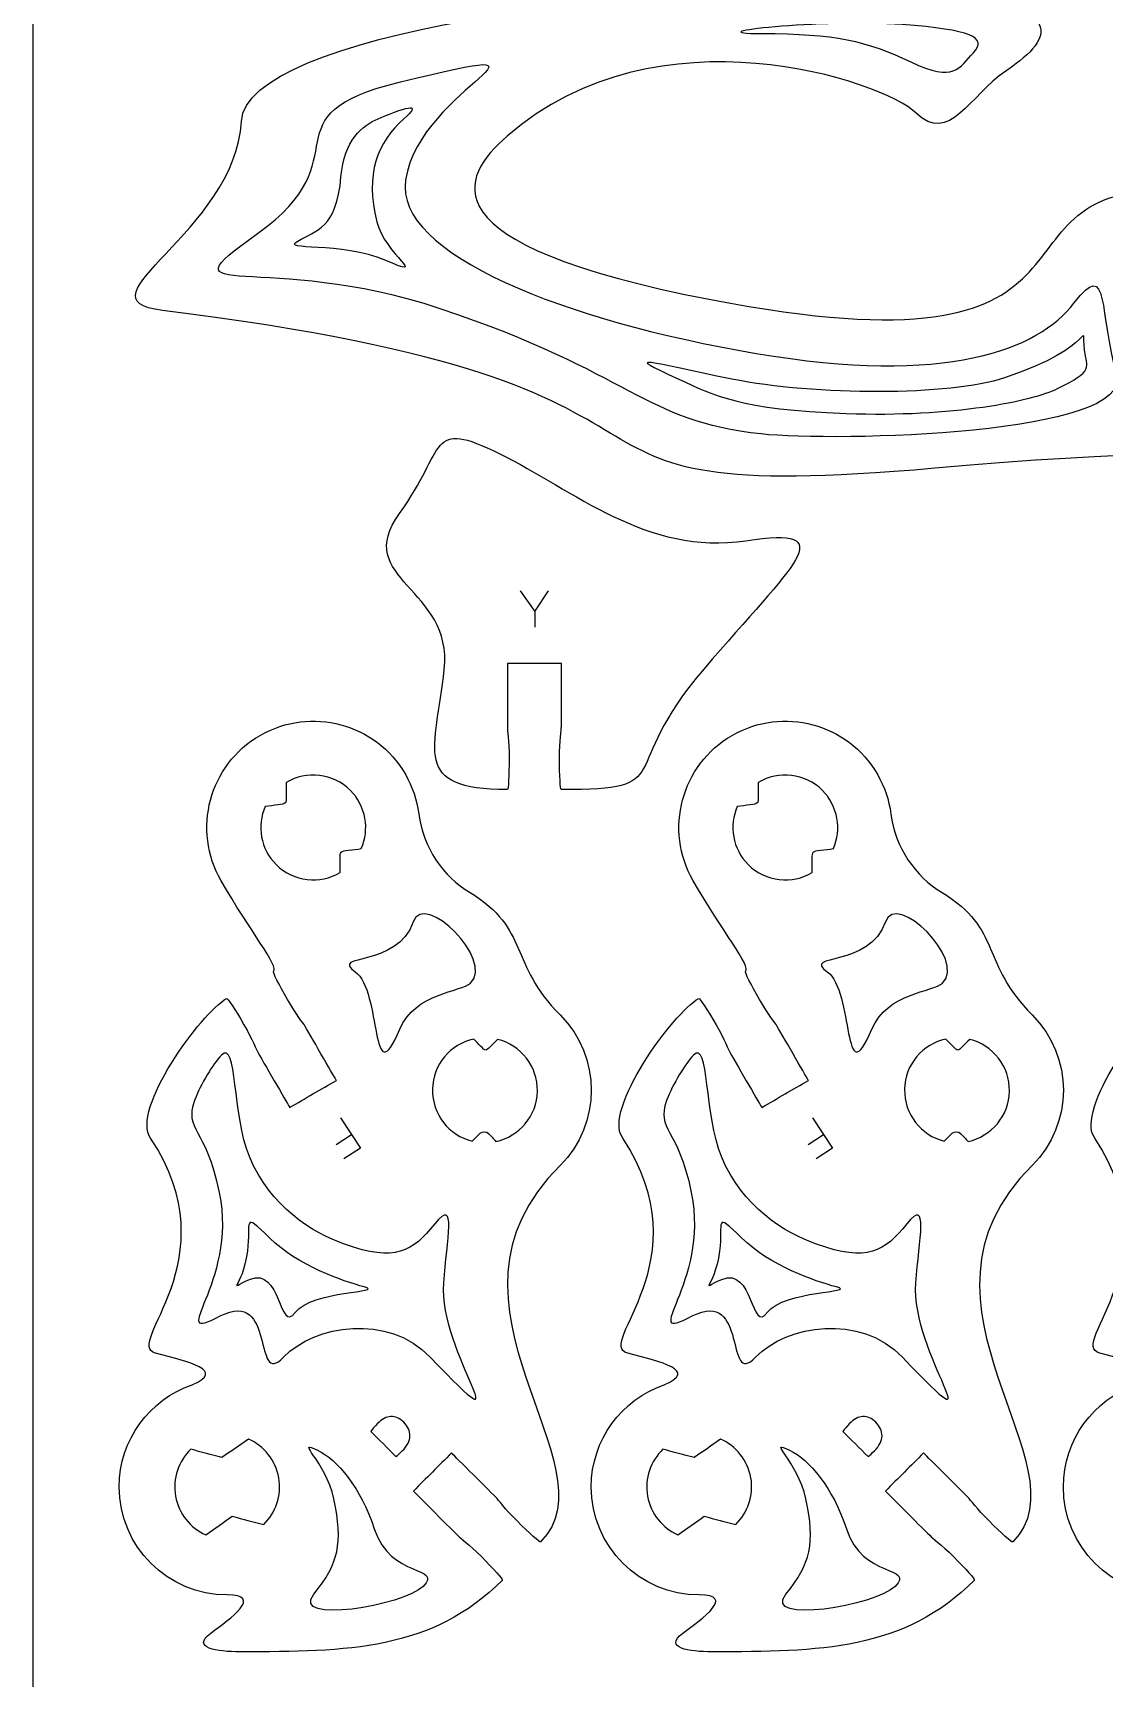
# Model space of a CAD drawing. Extents: x 0 to 300, y 0 to 300.
# Drawn here: x 0 to 59.6, y 57.9 to 149.4 of the extents above; entities that cross this region are included whole.
import ezdxf

# ---------------------------------------------------------------- set-up
doc = ezdxf.new("R2010")
doc.units = 0
doc.header["$MEASUREMENT"] = 0
doc.layers.add('DEFAULT', color=7, linetype='CONTINUOUS')

msp = doc.modelspace()

# ---------------------------------------------------------------- linework, layer by layer
at = {"layer": 'DEFAULT', "color": 250}
for points in [[(27.143, 118.373), (27.951, 117.213), (27.951, 116.352)], [(27.951, 117.21), (28.723, 118.373)], [(17.148, 89.077), (18.258, 87.388), (17.348, 86.791)], [(43.397, 89.077), (44.506, 87.388), (43.596, 86.791)], [(17.769, 88.132), (16.912, 87.569)], [(44.017, 88.132), (43.16, 87.569)]]:
    msp.add_lwpolyline(points, dxfattribs=at)
at = {"layer": 'DEFAULT', "color": 1}
for points, knots in [([(295.05, 0.05), (198.383, 0.05), (101.717, 0.05), (5.05, 0.05), (2.3, 0.05), (0.05, 2.3), (0.05, 5.05), (0.05, 101.717), (0.05, 198.383), (0.05, 295.05), (0.05, 297.8), (2.3, 300.05), (5.05, 300.05), (101.717, 300.05), (198.383, 300.05), (295.05, 300.05), (297.8, 300.05), (300.05, 297.8), (300.05, 295.05), (300.05, 198.383), (300.05, 101.717), (300.05, 5.05), (300.05, 2.3), (297.8, 0.05), (295.05, 0.05)], [0, 0, 0, 0, 822.047, 822.047, 822.047, 823.047, 823.047, 823.047, 1645.094, 1645.094, 1645.094, 1646.094, 1646.094, 1646.094, 2468.141, 2468.141, 2468.141, 2469.141, 2469.141, 2469.141, 3291.188, 3291.188, 3291.188, 3292.188, 3292.188, 3292.188, 3292.188]), ([(26.414, 143.638), (34.8, 150.944), (47.337, 146.704), (49.163, 144.92), (50.989, 143.135), (52.151, 145.905), (54.143, 147.259), (56.136, 148.614), (59.622, 151.436), (46.424, 151.768), (33.226, 152.1), (11.907, 149.341), (11.644, 144.463), (11.312, 138.295), (2.271, 134.566), (7.25, 133.953), (41.687, 129.716), (24.88, 122.943), (50.199, 125.179), (93.281, 128.983), (65.465, 118.363), (84.225, 121.684), (93.513, 123.327), (96.019, 114.99), (89.434, 134.545), (85.702, 145.628), (81.481, 134.392), (77.095, 134.834), (73.945, 135.152), (70.161, 140.638), (65.983, 140.638), (65.926, 140.638), (65.88, 139.851), (65.88, 138.885), (65.88, 137.918), (65.983, 137.308), (65.983, 137.135), (65.983, 135.968), (65.983, 134.802), (65.983, 133.635), (64.982, 133.635), (63.981, 133.635), (62.981, 133.635), (62.981, 134.802), (62.981, 135.968), (62.981, 137.135), (62.981, 137.308), (63.083, 137.918), (63.083, 138.885), (63.083, 139.851), (63.037, 140.638), (62.981, 140.638), (52.581, 140.638), (61.215, 130.034), (37.754, 134.554), (21.647, 137.657), (23.825, 141.382), (26.414, 143.638)], [1, 1, 1, 1, 2, 2, 2, 3, 3, 3, 4, 4, 4, 5, 5, 5, 6, 6, 6, 7, 7, 7, 8, 8, 8, 9, 9, 9, 10, 10, 10, 11, 11, 11, 12, 12, 12, 13, 13, 13, 22.92, 22.92, 22.92, 31.43, 31.43, 31.43, 41.35, 41.35, 41.35, 42.35, 42.35, 42.35, 43.35, 43.35, 43.35, 44.35, 44.35, 44.35, 45.35, 45.35, 45.35, 45.35]), ([(20.434, 122.667), (17.777, 119.016), (23.422, 118.519), (22.924, 114.003), (22.427, 109.484), (21.055, 107.318), (26.431, 107.318), (26.488, 107.318), (26.53, 108.101), (26.53, 109.071), (26.53, 110.038), (26.431, 110.645), (26.431, 110.821), (26.431, 111.988), (26.431, 113.154), (26.431, 114.321), (27.432, 114.321), (28.433, 114.321), (29.433, 114.321), (29.433, 113.154), (29.433, 111.988), (29.433, 110.821), (29.433, 110.645), (29.331, 110.038), (29.331, 109.071), (29.331, 108.101), (29.377, 107.318), (29.433, 107.318), (36.037, 107.318), (32.386, 108.225), (37.367, 114.035), (42.348, 119.845), (45.171, 122.004), (39.692, 121.154), (34.213, 120.304), (30.061, 123.997), (26.011, 125.987), (21.965, 127.98), (23.09, 126.319), (20.434, 122.667)], [1, 1, 1, 1, 2, 2, 2, 3, 3, 3, 4, 4, 4, 5, 5, 5, 14.92, 14.92, 14.92, 23.43, 23.43, 23.43, 33.35, 33.35, 33.35, 34.35, 34.35, 34.35, 35.35, 35.35, 35.35, 36.35, 36.35, 36.35, 37.35, 37.35, 37.35, 38.35, 38.35, 38.35, 39.35, 39.35, 39.35, 39.35]), ([(8.902, 74.233), (6.549, 73.425), (4.849, 71.185), (4.849, 68.557), (4.849, 65.244), (7.537, 62.556), (10.85, 62.556), (12.892, 62.556), (11.054, 61.261), (9.939, 60.432), (8.825, 59.603), (10.292, 59.395), (11.569, 59.395), (17.559, 59.395), (22.237, 59.455), (26.157, 63.378), (26.195, 63.417), (25.673, 64.003), (24.989, 64.683), (24.308, 65.368), (23.807, 65.728), (23.684, 65.851), (23.063, 66.468), (21.207, 68.328), (21.207, 68.328), (21.914, 69.034), (22.621, 69.741), (23.327, 70.448), (23.327, 70.448), (25.186, 68.592), (25.804, 67.971), (25.927, 67.848), (26.287, 67.35), (26.972, 66.666), (27.656, 65.982), (28.238, 65.46), (28.28, 65.498), (32.521, 69.742), (21.482, 78.717), (29.367, 86.425), (31.674, 88.732), (31.674, 92.486), (29.367, 94.793), (26.506, 97.654), (27.684, 99.573), (24.357, 101.595), (22.841, 102.515), (21.75, 104.089), (21.503, 105.98), (21.405, 106.731), (21.161, 107.475), (20.759, 108.17), (19.129, 110.996), (15.503, 111.966), (12.681, 110.333), (9.855, 108.703), (8.885, 105.076), (10.514, 102.251), (12.088, 99.524), (13.788, 97.428), (13.425, 97.217), (13.379, 97.174), (13.728, 96.479), (14.208, 95.647), (14.691, 94.811), (15.086, 94.334), (15.175, 94.183), (15.612, 93.428), (16.924, 91.152), (16.924, 91.152), (16.058, 90.653), (15.191, 90.153), (14.324, 89.653), (14.324, 89.653), (13.012, 91.925), (12.571, 92.683), (12.486, 92.835), (12.268, 93.414), (11.788, 94.25), (11.301, 95.086), (10.871, 95.742), (10.825, 95.717), (9.386, 94.888), (5.47, 89.515), (6.595, 87.949), (11.121, 81.091), (5.008, 76.494), (6.874, 75.997), (8.736, 75.5), (10.814, 75.045), (8.902, 74.233)], [1, 1, 1, 1, 2, 2, 2, 3, 3, 3, 4, 4, 4, 5, 5, 5, 6, 6, 6, 7, 7, 7, 8, 8, 8, 9, 9, 9, 17.499424, 17.499424, 17.499424, 18.499424, 18.499424, 18.499424, 19.499424, 19.499424, 19.499424, 20.499424, 20.499424, 20.499424, 21.499424, 21.499424, 21.499424, 22.499424, 22.499424, 22.499424, 23.499424, 23.499424, 23.499424, 24.499424, 24.499424, 24.499424, 25.499424, 25.499424, 25.499424, 26.499424, 26.499424, 26.499424, 27.499424, 27.499424, 27.499424, 28.499424, 28.499424, 28.499424, 29.499424, 29.499424, 29.499424, 30.499424, 30.499424, 30.499424, 31.499424, 31.499424, 31.499424, 40.007032, 40.007032, 40.007032, 41.007032, 41.007032, 41.007032, 42.007032, 42.007032, 42.007032, 43.007032, 43.007032, 43.007032, 44.007032, 44.007032, 44.007032, 45.007032, 45.007032, 45.007032, 46.007032, 46.007032, 46.007032, 46.007032]), ([(35.151, 74.233), (32.798, 73.425), (31.097, 71.185), (31.097, 68.557), (31.097, 65.244), (33.785, 62.556), (37.098, 62.556), (39.141, 62.556), (37.303, 61.261), (36.188, 60.432), (35.073, 59.603), (36.541, 59.395), (37.818, 59.395), (43.808, 59.395), (48.486, 59.455), (52.405, 63.378), (52.444, 63.417), (51.922, 64.003), (51.237, 64.683), (50.557, 65.368), (50.056, 65.728), (49.932, 65.851), (49.311, 66.468), (47.456, 68.328), (47.456, 68.328), (48.162, 69.034), (48.869, 69.741), (49.576, 70.448), (49.576, 70.448), (51.435, 68.592), (52.052, 67.971), (52.176, 67.848), (52.536, 67.35), (53.22, 66.666), (53.904, 65.982), (54.486, 65.46), (54.529, 65.498), (58.769, 69.742), (47.731, 78.717), (55.615, 86.425), (57.923, 88.732), (57.923, 92.486), (55.615, 94.793), (52.754, 97.654), (53.933, 99.573), (50.606, 101.595), (49.089, 102.515), (47.999, 104.089), (47.752, 105.98), (47.653, 106.731), (47.41, 107.475), (47.008, 108.17), (45.378, 110.996), (41.751, 111.966), (38.929, 110.333), (36.103, 108.703), (35.133, 105.076), (36.763, 102.251), (38.336, 99.524), (40.037, 97.428), (39.673, 97.217), (39.627, 97.174), (39.977, 96.479), (40.456, 95.647), (40.94, 94.811), (41.335, 94.334), (41.423, 94.183), (41.861, 93.428), (43.173, 91.152), (43.173, 91.152), (42.306, 90.653), (41.44, 90.153), (40.573, 89.653), (40.573, 89.653), (39.261, 91.925), (38.82, 92.683), (38.735, 92.835), (38.516, 93.414), (38.036, 94.25), (37.55, 95.086), (37.119, 95.742), (37.073, 95.717), (35.634, 94.888), (31.718, 89.515), (32.844, 87.949), (37.37, 81.091), (31.256, 76.494), (33.122, 75.997), (34.985, 75.5), (37.063, 75.045), (35.151, 74.233)], [3, 3, 3, 3, 4, 4, 4, 5, 5, 5, 6, 6, 6, 7, 7, 7, 8, 8, 8, 9, 9, 9, 10, 10, 10, 11, 11, 11, 19.499424, 19.499424, 19.499424, 20.499424, 20.499424, 20.499424, 21.499424, 21.499424, 21.499424, 22.499424, 22.499424, 22.499424, 23.499424, 23.499424, 23.499424, 24.499424, 24.499424, 24.499424, 25.499424, 25.499424, 25.499424, 26.499424, 26.499424, 26.499424, 27.499424, 27.499424, 27.499424, 28.499424, 28.499424, 28.499424, 29.499424, 29.499424, 29.499424, 30.499424, 30.499424, 30.499424, 31.499424, 31.499424, 31.499424, 32.499424, 32.499424, 32.499424, 33.499424, 33.499424, 33.499424, 42.007032, 42.007032, 42.007032, 43.007032, 43.007032, 43.007032, 44.007032, 44.007032, 44.007032, 45.007032, 45.007032, 45.007032, 46.007032, 46.007032, 46.007032, 47.007032, 47.007032, 47.007032, 48.007032, 48.007032, 48.007032, 48.007032]), ([(61.399, 74.233), (59.046, 73.425), (57.346, 71.185), (57.346, 68.557), (57.346, 65.244), (60.034, 62.556), (63.346, 62.556), (65.389, 62.556), (63.551, 61.261), (62.436, 60.432), (61.322, 59.603), (62.789, 59.395), (64.066, 59.395), (70.056, 59.395), (74.734, 59.455), (78.653, 63.378), (78.692, 63.417), (78.17, 64.003), (77.486, 64.683), (76.805, 65.368), (76.304, 65.728), (76.181, 65.851), (75.56, 66.468), (73.704, 68.328), (73.704, 68.328), (74.411, 69.034), (75.117, 69.741), (75.824, 70.448), (75.824, 70.448), (77.683, 68.592), (78.301, 67.971), (78.424, 67.848), (78.784, 67.35), (79.468, 66.666), (80.153, 65.982), (80.735, 65.46), (80.777, 65.498), (85.018, 69.742), (73.979, 78.717), (81.864, 86.425), (84.171, 88.732), (84.171, 92.486), (81.864, 94.793), (79.003, 97.654), (80.181, 99.573), (76.854, 101.595), (75.337, 102.515), (74.247, 104.089), (74, 105.98), (73.902, 106.731), (73.658, 107.475), (73.256, 108.17), (71.626, 110.996), (68, 111.966), (65.177, 110.333), (62.352, 108.703), (61.381, 105.076), (63.011, 102.251), (64.585, 99.524), (66.285, 97.428), (65.922, 97.217), (65.876, 97.174), (66.225, 96.479), (66.705, 95.647), (67.188, 94.811), (67.583, 94.334), (67.672, 94.183), (68.109, 93.428), (69.421, 91.152), (69.421, 91.152), (68.555, 90.653), (67.688, 90.153), (66.821, 89.653), (66.821, 89.653), (65.509, 91.925), (65.068, 92.683), (64.983, 92.835), (64.765, 93.414), (64.285, 94.25), (63.798, 95.086), (63.368, 95.742), (63.322, 95.717), (61.882, 94.888), (57.967, 89.515), (59.092, 87.949), (63.618, 81.091), (57.504, 76.494), (59.371, 75.997), (61.233, 75.5), (63.311, 75.045), (61.399, 74.233)], [4, 4, 4, 4, 5, 5, 5, 6, 6, 6, 7, 7, 7, 8, 8, 8, 9, 9, 9, 10, 10, 10, 11, 11, 11, 12, 12, 12, 20.499424, 20.499424, 20.499424, 21.499424, 21.499424, 21.499424, 22.499424, 22.499424, 22.499424, 23.499424, 23.499424, 23.499424, 24.499424, 24.499424, 24.499424, 25.499424, 25.499424, 25.499424, 26.499424, 26.499424, 26.499424, 27.499424, 27.499424, 27.499424, 28.499424, 28.499424, 28.499424, 29.499424, 29.499424, 29.499424, 30.499424, 30.499424, 30.499424, 31.499424, 31.499424, 31.499424, 32.499424, 32.499424, 32.499424, 33.499424, 33.499424, 33.499424, 34.499424, 34.499424, 34.499424, 43.007032, 43.007032, 43.007032, 44.007032, 44.007032, 44.007032, 45.007032, 45.007032, 45.007032, 46.007032, 46.007032, 46.007032, 47.007032, 47.007032, 47.007032, 48.007032, 48.007032, 48.007032, 49.007032, 49.007032, 49.007032, 49.007032]), ([(18.311, 104.039), (18.076, 104.01), (17.84, 103.981), (17.605, 103.951), (17.136, 103.891), (17.136, 103.891), (17.136, 103.457), (17.136, 103.209), (17.136, 102.961), (17.136, 102.713), (16.021, 102.039), (14.543, 102.184), (13.577, 103.15), (12.702, 104.025), (12.501, 105.313), (12.966, 106.378), (13.201, 106.41), (13.437, 106.442), (13.672, 106.473), (14.137, 106.53), (14.137, 106.53), (14.137, 106.957), (14.137, 107.208), (14.137, 107.46), (14.137, 107.712), (15.259, 108.389), (16.734, 108.241), (17.701, 107.274), (18.575, 106.399), (18.777, 105.108), (18.311, 104.039)], [0, 0, 0, 0, 2.015564, 2.015564, 2.015564, 3.015564, 3.015564, 3.015564, 5.125564, 5.125564, 5.125564, 6.125564, 6.125564, 6.125564, 7.125564, 7.125564, 7.125564, 9.143707, 9.143707, 9.143707, 10.143707, 10.143707, 10.143707, 12.283707, 12.283707, 12.283707, 13.283707, 13.283707, 13.283707, 14.283707, 14.283707, 14.283707, 14.283707]), ([(44.559, 104.039), (44.324, 104.01), (44.089, 103.981), (43.854, 103.951), (43.385, 103.891), (43.385, 103.891), (43.385, 103.457), (43.385, 103.209), (43.385, 102.961), (43.385, 102.713), (42.27, 102.039), (40.792, 102.184), (39.825, 103.15), (38.95, 104.025), (38.749, 105.313), (39.215, 106.378), (39.45, 106.41), (39.685, 106.442), (39.92, 106.473), (40.386, 106.53), (40.386, 106.53), (40.386, 106.957), (40.386, 107.208), (40.386, 107.46), (40.386, 107.712), (41.508, 108.389), (42.982, 108.241), (43.949, 107.274), (44.824, 106.399), (45.025, 105.108), (44.559, 104.039)], [0, 0, 0, 0, 2.015564, 2.015564, 2.015564, 3.015564, 3.015564, 3.015564, 5.125564, 5.125564, 5.125564, 6.125564, 6.125564, 6.125564, 7.125564, 7.125564, 7.125564, 9.143707, 9.143707, 9.143707, 10.143707, 10.143707, 10.143707, 12.283707, 12.283707, 12.283707, 13.283707, 13.283707, 13.283707, 14.283707, 14.283707, 14.283707, 14.283707]), ([(25.8, 87.762), (25.666, 87.906), (25.532, 88.049), (25.398, 88.193), (25.264, 88.334), (25.042, 88.344), (24.911, 88.217), (24.767, 88.071), (24.622, 87.926), (24.477, 87.78), (23.186, 88.101), (22.244, 89.276), (22.269, 90.662), (22.29, 92.041), (23.274, 93.177), (24.569, 93.456), (24.695, 93.321), (24.821, 93.186), (24.947, 93.05), (25.229, 92.772), (25.229, 92.772), (25.49, 93.036), (25.624, 93.169), (25.758, 93.302), (25.892, 93.435), (27.18, 93.114), (28.129, 91.943), (28.1, 90.556), (28.079, 89.177), (27.095, 88.041), (25.8, 87.762)], [1, 1, 1, 1, 2.669731, 2.669731, 2.669731, 3.669731, 3.669731, 3.669731, 5.416299, 5.416299, 5.416299, 6.416299, 6.416299, 6.416299, 7.416299, 7.416299, 7.416299, 8.987095, 8.987095, 8.987095, 9.987095, 9.987095, 9.987095, 11.592243, 11.592243, 11.592243, 12.592243, 12.592243, 12.592243, 13.592243, 13.592243, 13.592243, 13.592243]), ([(52.049, 87.762), (51.915, 87.906), (51.781, 88.049), (51.647, 88.193), (51.513, 88.334), (51.29, 88.344), (51.16, 88.217), (51.015, 88.071), (50.87, 87.926), (50.726, 87.78), (49.435, 88.101), (48.493, 89.276), (48.517, 90.662), (48.539, 92.041), (49.523, 93.177), (50.818, 93.456), (50.943, 93.321), (51.069, 93.186), (51.195, 93.05), (51.477, 92.772), (51.477, 92.772), (51.738, 93.036), (51.872, 93.169), (52.006, 93.302), (52.14, 93.435), (53.428, 93.114), (54.377, 91.943), (54.349, 90.556), (54.328, 89.177), (53.343, 88.041), (52.049, 87.762)], [0, 0, 0, 0, 1.669731, 1.669731, 1.669731, 2.669731, 2.669731, 2.669731, 4.416299, 4.416299, 4.416299, 5.416299, 5.416299, 5.416299, 6.416299, 6.416299, 6.416299, 7.987095, 7.987095, 7.987095, 8.987095, 8.987095, 8.987095, 10.592243, 10.592243, 10.592243, 11.592243, 11.592243, 11.592243, 12.592243, 12.592243, 12.592243, 12.592243]), ([(12.882, 66.468), (12.3, 66.621), (11.717, 66.774), (11.135, 66.927), (10.645, 66.583), (10.155, 66.238), (9.664, 65.893), (8.811, 66.278), (8.154, 67.061), (7.982, 68.052), (7.809, 69.04), (8.154, 70.003), (8.832, 70.652), (9.409, 70.497), (9.986, 70.342), (10.564, 70.187), (11.057, 70.531), (11.549, 70.876), (12.042, 71.22), (12.892, 70.832), (13.548, 70.053), (13.725, 69.061), (13.894, 68.074), (13.548, 67.118), (12.882, 66.468)], [0, 0, 0, 0, 5.117861, 5.117861, 5.117861, 10.214311, 10.214311, 10.214311, 11.214311, 11.214311, 11.214311, 12.214311, 12.214311, 12.214311, 17.298649, 17.298649, 17.298649, 22.411476, 22.411476, 22.411476, 23.411476, 23.411476, 23.411476, 24.411476, 24.411476, 24.411476, 24.411476]), ([(39.13, 66.468), (38.548, 66.621), (37.966, 66.774), (37.384, 66.927), (36.893, 66.583), (36.403, 66.238), (35.913, 65.893), (35.059, 66.278), (34.403, 67.061), (34.23, 68.052), (34.057, 69.04), (34.403, 70.003), (35.08, 70.652), (35.658, 70.497), (36.235, 70.342), (36.812, 70.187), (37.305, 70.531), (37.798, 70.876), (38.29, 71.22), (39.141, 70.832), (39.797, 70.053), (39.973, 69.061), (40.143, 68.074), (39.797, 67.118), (39.13, 66.468)], [1, 1, 1, 1, 6.117861, 6.117861, 6.117861, 11.214311, 11.214311, 11.214311, 12.214311, 12.214311, 12.214311, 13.214311, 13.214311, 13.214311, 18.298649, 18.298649, 18.298649, 23.411476, 23.411476, 23.411476, 24.411476, 24.411476, 24.411476, 25.411476, 25.411476, 25.411476, 25.411476])]:
    msp.add_open_spline(points, degree=3, knots=knots, dxfattribs=at)
at = {"layer": 'DEFAULT', "color": 3}
for points, knots in [([(48.391, 149.844), (52.221, 149.555), (53.143, 149.124), (52.345, 148.28), (51.546, 147.437), (51.325, 146.607), (48.862, 147.769), (46.399, 148.931), (44.656, 149.346), (40.589, 149.346), (36.521, 149.346), (43.992, 150.176), (48.391, 149.844)], [0, 0, 0, 0, 1, 1, 1, 2, 2, 2, 3, 3, 3, 4, 4, 4, 4]), ([(17.181, 141.378), (16.946, 138.506), (15.77, 138.389), (14.774, 137.808), (13.778, 137.227), (17.181, 137.808), (19.671, 136.729), (22.161, 135.65), (19.638, 137.028), (19.173, 138.887), (18.509, 141.544), (19.19, 143.282), (20.684, 144.61), (21.614, 145.436), (21.125, 145.399), (19.249, 144.61), (18.369, 144.24), (17.347, 143.411), (17.181, 141.378)], [0, 0, 0, 0, 1, 1, 1, 2, 2, 2, 3, 3, 3, 4, 4, 4, 5, 5, 5, 6, 6, 6, 6]), ([(35.961, 130.135), (32.631, 131.655), (34.29, 131.057), (38.918, 130.135), (43.546, 129.213), (51.054, 129.187), (54.077, 130.201), (59.4, 131.985), (58.291, 133.55), (58.526, 131.74), (58.655, 130.753), (59.108, 130.634), (57.03, 129.611), (55.661, 128.936), (51.209, 128.007), (45.266, 128.228), (39.323, 128.449), (37.95, 129.227), (35.961, 130.135)], [0, 0, 0, 0, 1, 1, 1, 2, 2, 2, 3, 3, 3, 4, 4, 4, 5, 5, 5, 6, 6, 6, 6]), ([(21.203, 99.971), (21.791, 101.714), (25.731, 97.859), (24.387, 96.568), (23.851, 96.053), (21.317, 96.065), (20.444, 93.995), (18.833, 90.176), (19.446, 96.153), (17.973, 97.191), (16.501, 98.228), (20.335, 97.396), (21.203, 99.971)], [0, 0, 0, 0, 1, 1, 1, 2, 2, 2, 3, 3, 3, 4, 4, 4, 4]), ([(47.452, 99.971), (48.04, 101.714), (51.979, 97.859), (50.635, 96.568), (50.099, 96.053), (47.565, 96.065), (46.692, 93.995), (45.082, 90.176), (45.694, 96.153), (44.222, 97.191), (42.749, 98.228), (46.584, 97.396), (47.452, 99.971)], [0, 0, 0, 0, 1, 1, 1, 2, 2, 2, 3, 3, 3, 4, 4, 4, 4]), ([(11.977, 81.668), (12.187, 83.258), (11.645, 83.941), (13.222, 82.39), (14.799, 80.838), (17.256, 80.008), (18.476, 79.676), (19.697, 79.344), (15.571, 79.51), (14.645, 78.265), (13.72, 77.02), (13.87, 80.844), (12.102, 80.091), (10.732, 79.509), (11.686, 79.469), (11.977, 81.668)], [0, 0, 0, 0, 1, 1, 1, 2, 2, 2, 3, 3, 3, 4, 4, 4, 5, 5, 5, 5]), ([(38.226, 81.668), (38.435, 83.258), (37.894, 83.941), (39.47, 82.39), (41.048, 80.838), (43.504, 80.008), (44.725, 79.676), (45.945, 79.344), (41.82, 79.51), (40.894, 78.265), (39.969, 77.02), (40.118, 80.844), (38.35, 80.091), (36.981, 79.509), (37.935, 79.469), (38.226, 81.668)], [0, 0, 0, 0, 1, 1, 1, 2, 2, 2, 3, 3, 3, 4, 4, 4, 5, 5, 5, 5]), ([(16.784, 67.889), (17.313, 65.424), (17.043, 64.298), (15.674, 62.597), (14.304, 60.895), (20.677, 61.954), (21.748, 63.033), (22.881, 64.175), (19.925, 63.449), (19.033, 66.229), (18.306, 68.495), (16.947, 70.093), (15.878, 70.604), (14.554, 71.238), (16.32, 70.051), (16.784, 67.889)], [0, 0, 0, 0, 1, 1, 1, 2, 2, 2, 3, 3, 3, 4, 4, 4, 5, 5, 5, 5]), ([(43.032, 67.889), (43.561, 65.424), (43.292, 64.298), (41.922, 62.597), (40.553, 60.895), (46.925, 61.954), (47.996, 63.033), (49.129, 64.175), (46.174, 63.449), (45.281, 66.229), (44.554, 68.495), (43.195, 70.093), (42.127, 70.604), (40.803, 71.238), (42.569, 70.051), (43.032, 67.889)], [0, 0, 0, 0, 1, 1, 1, 2, 2, 2, 3, 3, 3, 4, 4, 4, 5, 5, 5, 5])]:
    msp.add_open_spline(points, degree=3, knots=knots, dxfattribs=at)
at = {"layer": 'DEFAULT', "color": 5}
for points, knots in [([(20.491, 146.659), (12.786, 144.785), (18.537, 142.47), (12.532, 138.223), (6.848, 134.203), (13.072, 137.276), (22.701, 134.048), (33.524, 130.421), (33.933, 127.79), (40.547, 127.086), (44.698, 126.644), (61.299, 127.018), (60.303, 130.379), (59.307, 133.741), (59.929, 136.978), (57.937, 134.364), (55.945, 131.749), (50.84, 129.77), (40.257, 131.569), (29.673, 133.368), (20.131, 137.075), (20.771, 141.212), (21.58, 146.441), (30.943, 149.201), (20.491, 146.659)], [0, 0, 0, 0, 1, 1, 1, 2, 2, 2, 3, 3, 3, 4, 4, 4, 5, 5, 5, 6, 6, 6, 7, 7, 7, 8, 8, 8, 8]), ([(12.091, 86.919), (13.243, 84.148), (15.6, 82.67), (17.373, 82.047), (20.208, 81.052), (21.149, 81.627), (22.394, 83.183), (23.639, 84.74), (23.067, 82.29), (22.893, 79.907), (22.602, 75.941), (27.56, 70.136), (22.145, 75.775), (19.792, 78.226), (15.733, 77.575), (13.99, 75.773), (12.247, 73.969), (13.594, 79.66), (10.461, 78.06), (7.329, 76.46), (11.455, 79.812), (10.41, 84.926), (9.663, 88.584), (8.437, 88.381), (9.041, 90.031), (9.383, 90.967), (10.076, 92.077), (10.535, 92.553), (11.406, 93.456), (11.139, 89.208), (12.091, 86.919)], [1, 1, 1, 1, 2, 2, 2, 3, 3, 3, 4, 4, 4, 5, 5, 5, 6, 6, 6, 7, 7, 7, 8, 8, 8, 9, 9, 9, 10, 10, 10, 11, 11, 11, 11]), ([(38.34, 86.919), (39.491, 84.148), (41.849, 82.67), (43.622, 82.047), (46.456, 81.052), (47.398, 81.627), (48.643, 83.183), (49.888, 84.74), (49.316, 82.29), (49.141, 79.907), (48.85, 75.941), (53.808, 70.136), (48.394, 75.775), (46.04, 78.226), (41.982, 77.575), (40.238, 75.773), (38.495, 73.969), (39.842, 79.66), (36.709, 78.06), (33.577, 76.46), (37.703, 79.812), (36.659, 84.926), (35.912, 88.584), (34.685, 88.381), (35.289, 90.031), (35.632, 90.967), (36.325, 92.077), (36.783, 92.553), (37.655, 93.456), (37.388, 89.208), (38.34, 86.919)], [1, 1, 1, 1, 2, 2, 2, 3, 3, 3, 4, 4, 4, 5, 5, 5, 6, 6, 6, 7, 7, 7, 8, 8, 8, 9, 9, 9, 10, 10, 10, 11, 11, 11, 11])]:
    msp.add_open_spline(points, degree=3, knots=knots, dxfattribs=at)
at = {"layer": 'DEFAULT', "color": 250}
for points in [[(18.833, 71.648), (18.928, 71.777), (19.049, 71.924), (19.196, 72.07), (19.461, 72.335), (19.711, 72.462), (19.952, 72.471), (20.196, 72.482), (20.436, 72.391), (20.667, 72.159), (20.9, 71.926), (21.019, 71.663), (21.017, 71.398), (21.017, 71.131), (20.868, 70.838), (20.591, 70.561), (20.459, 70.429), (20.343, 70.325), (20.239, 70.243), (19.77, 70.711), (19.302, 71.18), (18.833, 71.648)], [(45.082, 71.648), (45.177, 71.777), (45.298, 71.924), (45.444, 72.07), (45.709, 72.335), (45.959, 72.462), (46.201, 72.471), (46.445, 72.482), (46.684, 72.391), (46.916, 72.159), (47.149, 71.926), (47.267, 71.663), (47.265, 71.398), (47.265, 71.131), (47.117, 70.838), (46.839, 70.561), (46.707, 70.429), (46.591, 70.325), (46.487, 70.243), (46.018, 70.711), (45.55, 71.18), (45.082, 71.648)]]:
    msp.add_open_spline(points, degree=3, knots=[0, 0, 0, 0, 1, 1, 1, 2, 2, 2, 3, 3, 3, 4, 4, 4, 5, 5, 5, 6, 6, 6, 11.634227, 11.634227, 11.634227, 11.634227], dxfattribs=at)

doc.saveas('drawing.dxf')
